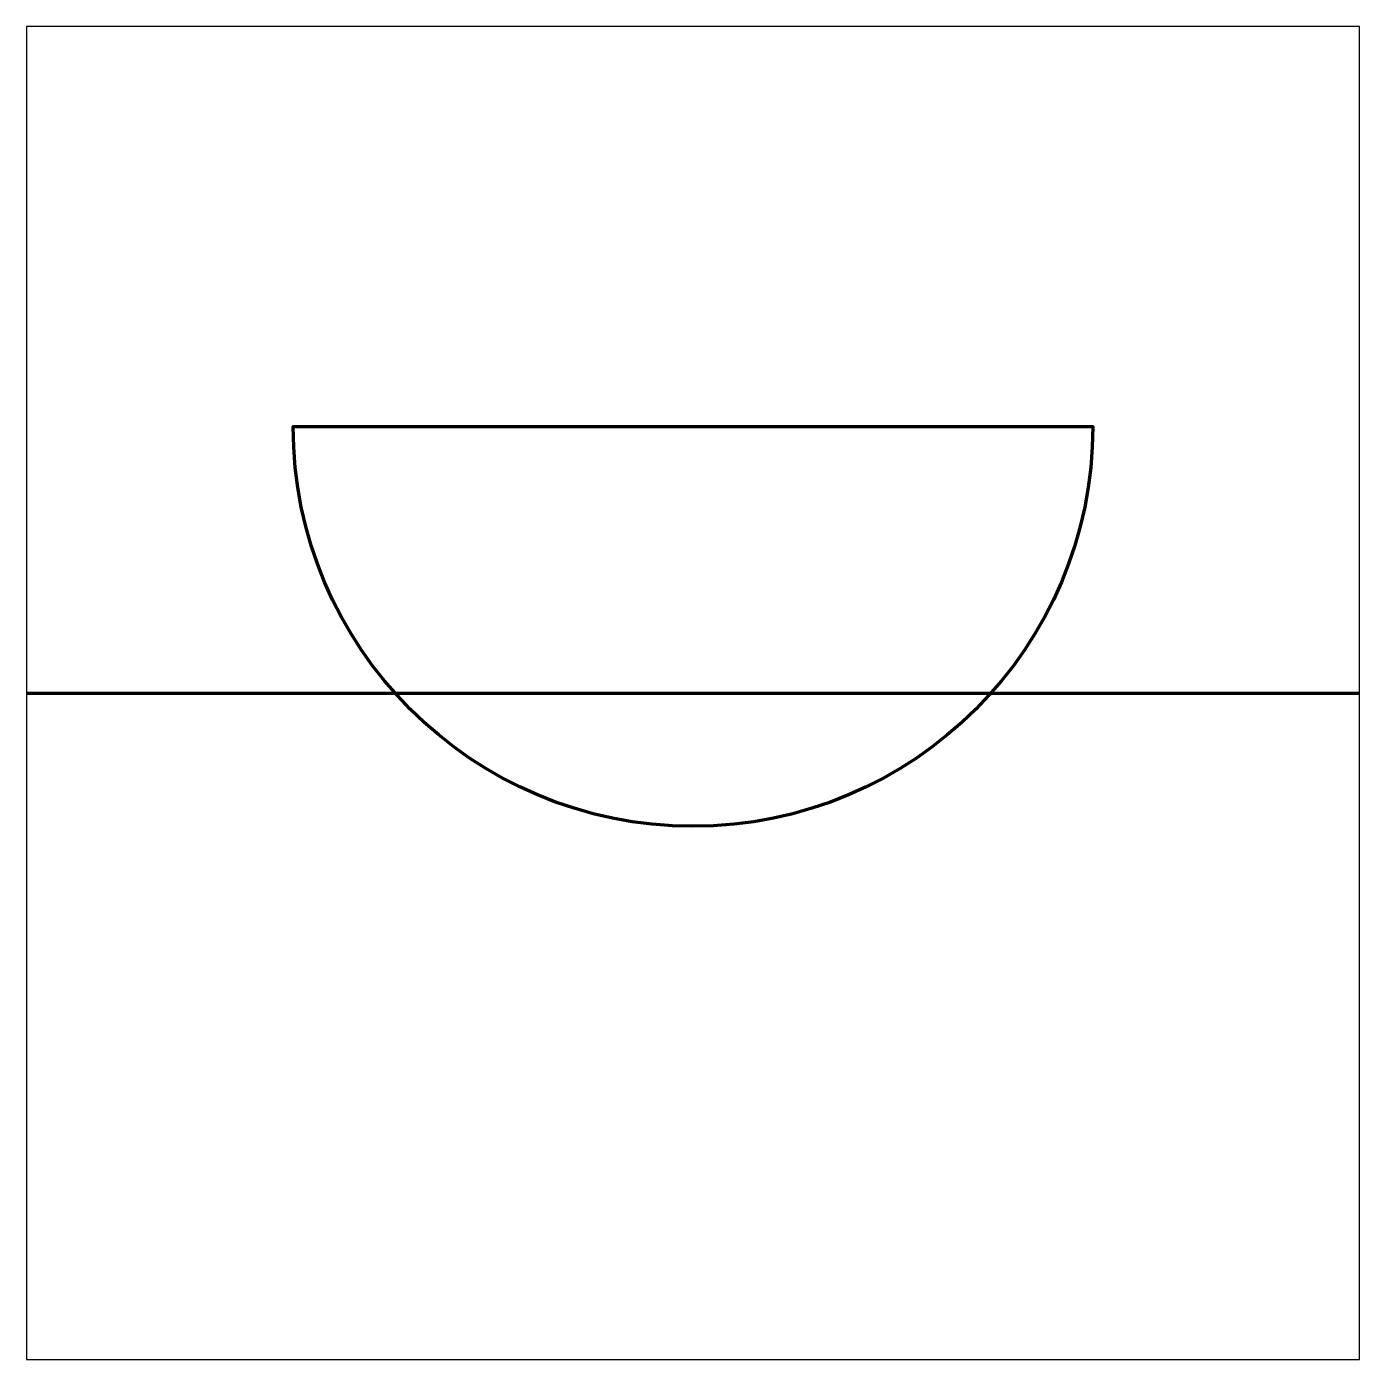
# Model space of a CAD drawing. Header units: centimetres. Extents: x -11.5 to -9.5, y -15.85 to -13.85.
import ezdxf

# ---------------------------------------------------------------- set-up
doc = ezdxf.new("R2010")
doc.units = ezdxf.units.CM
doc.header["$MEASUREMENT"] = 0
doc.layers.add('Layer 1', color=7, linetype='Continuous')

msp = doc.modelspace()

# ---------------------------------------------------------------- linework, layer by layer
at = {"layer": 'Layer 1', "color": 7}
msp.add_open_spline([(-11.5, -13.85), (-11.5, -13.85), (-9.5, -13.85), (-9.5, -13.85), (-9.5, -13.85), (-9.5, -13.85), (-9.5, -15.85), (-9.5, -15.85), (-9.5, -15.85), (-9.5, -15.85), (-11.5, -15.85), (-11.5, -15.85), (-11.5, -15.85), (-11.5, -15.85), (-11.5, -13.85), (-11.5, -13.85)], degree=3, knots=[0, 0, 0, 0, 0.25, 0.25, 0.25, 0.25, 0.5, 0.5, 0.5, 0.5, 0.75, 0.75, 0.75, 0.75, 1, 1, 1, 1], dxfattribs=at)
at = {"layer": 'Layer 1', "color": 7, "lineweight": 106}
msp.add_open_spline([(-10.50003, -14.45), (-10.50003, -14.45), (-11.1, -14.45), (-11.1, -14.45), (-11.1, -14.45), (-11.1, -14.78136), (-10.83133, -15.05003), (-10.50003, -15.05003), (-10.50003, -15.05003), (-10.16867, -15.05003), (-9.90001, -14.78136), (-9.90001, -14.45), (-9.90001, -14.45), (-9.90001, -14.45), (-10.50003, -14.45), (-10.50003, -14.45)], degree=3, knots=[0, 0, 0, 0, 0.25, 0.25, 0.25, 0.25, 0.5, 0.5, 0.5, 0.5, 0.75, 0.75, 0.75, 0.75, 1, 1, 1, 1], dxfattribs=at)
at = {"layer": 'Layer 1', "color": 250, "lineweight": 106}
msp.add_open_spline([(-11.5, -14.85), (-11.5, -14.85), (-9.5, -14.85), (-9.5, -14.85)], degree=3, dxfattribs=at)

doc.saveas('drawing.dxf')
